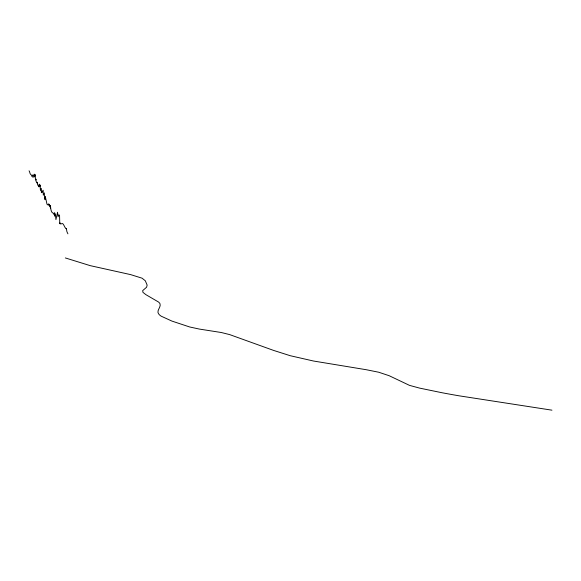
<?xml version="1.0" encoding="UTF-8"?>
<svg xmlns="http://www.w3.org/2000/svg" width="581" height="581" viewBox="0 0 581 581"><rect width="100%" height="100%" fill="white"/><g stroke="black" fill="none" stroke-linecap="round" stroke-linejoin="round"><path stroke-width="0.87" d="M67.919 233.838L66.924 231.739L66.328 228.348L66.045 228.761C63.816 226.663 63.634 221.986 61.041 223.925L60.424 223.474L60.148 223.99L60.054 222.843L59.756 223.54L59.567 215.159L58.739 214.934L58.115 216.786L57.548 212.247L55.936 219.603L55.326 213.83L54.672 216.132L54.643 212.639L53.67 214.287L53.016 212.944C51.6 213.205 50.612 209.095 50.692 207.591L50.453 208.056L50.358 205.434L49.646 206.851L49.37 204.221L49.044 205.536L48.492 203.866L47.838 204.897L47.003 204.243L45.696 198.317L45.216 199.566L45.362 196.567L44.57 199.21L44.388 192.892L43.299 195.26L43.161 190.219L42.115 192.384L41.941 190.96L41.433 192.689L41.077 188.404L40.561 190.292L40.329 189.5L40.162 185.114L39.682 186.668L39.639 184.184L39.036 186.951L38.942 184.903L38.513 186.094L38.302 185.179L37.692 185.23L37.409 182.173L37.017 183.109L36.037 181.156L36.102 179.18L35.724 180.016L35.463 179.747L35.143 174.59L34.613 176.9L34.206 174.097L33.008 177.525L32.732 174.925L31.89 176.442L31.127 174.736C29.827 174.569 29.776 171.192 29.05 170.829M551.95 410.171L458.939 395.792A193.393 34.686 8.5 0 1 441.945 392.72L419.664 388.123L409.511 385.377L389.168 375.711L378.718 372.232L366.277 369.719L313.493 361.019L290.239 355.71L273.68 350.445L229.727 334.62L221.274 332.506L199.356 329.071L189.704 326.98L171.969 321.104L161.257 316.217A56.691 10.059 6.9 0 1 158.998 314.365C155.672 310.951 161.227 307.516 160.051 303.907A68.231 11.802 6.1 0 0 158.526 302.026L145.824 294.618L142.955 292.345L142.672 290.645L146.594 287.217L147.146 285.118L145.33 280.805L142.069 278.183L130.602 274.61L90.222 265.648L65.326 257.935"/></g></svg>
